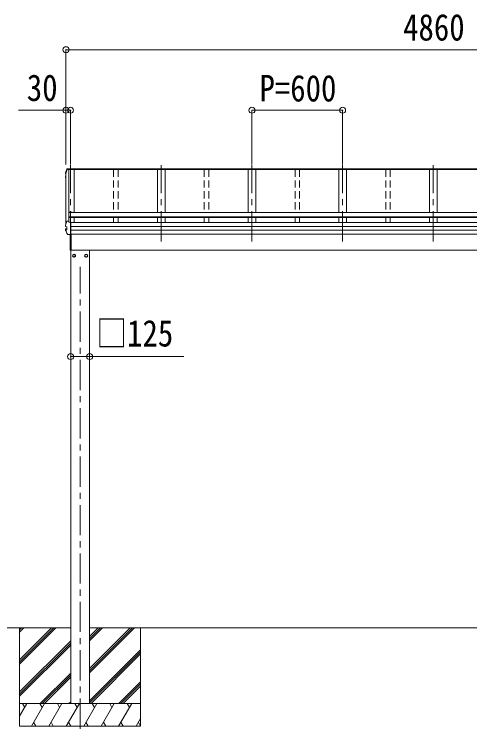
# Model space of a CAD drawing. Units: millimetres at full size, sheet at 1:40. Extents: x -11243 to 11243, y -7760 to 7760.
# Drawn here: x -7334 to -4321, y -4791 to -64 of the extents above; entities that cross this region are included whole.
import ezdxf
from ezdxf.enums import TextEntityAlignment as Align

# ---------------------------------------------------------------- set-up
doc = ezdxf.new("R2010")
doc.units = ezdxf.units.MM
doc.header["$LTSCALE"] = 40
doc.header["$PDMODE"] = 32
doc.header["$PDSIZE"] = 40
doc.linetypes.add('CHAIN1', pattern=[8, 5, -1, 1, -1])
doc.linetypes.add('DASHED1', pattern=[1.8, 1.2, -0.6])
doc.layers.add('0-3_ELV2', color=7, linetype='Continuous', lineweight=9)
doc.layers.add('0-6_OTH_LINE', color=6, linetype='Continuous', lineweight=9)
doc.styles.add('ＭＳ ゴシック', font='')
doc.styles.get('ＭＳ ゴシック').set_extended_font_data('MS Gothic')

msp = doc.modelspace()

# ---------------------------------------------------------------- linework, layer by layer
at = {"layer": '0-3_ELV2', "color": 6}
for p, q in [((-6991.76, -298.27), (-6991.76, -1057.27)), ((-6991.76, -698.27), (-7305.09, -698.27)), ((-6991.76, -698.27), (-6991.76, -1057.27)), ((-6961.76, -698.27), (-6961.76, -1057.27)), ((-5161.76, -698.27), (-5761.76, -698.27)), ((-5761.76, -698.27), (-5761.76, -1057.27)), ((-5161.76, -698.27), (-5161.76, -1057.27)), ((-6835.76, -2328.1), (-6960.76, -2328.1)), ((-6835.76, -2328.1), (-6212.28, -2328.1))]:
    msp.add_line(p, q, dxfattribs=at)
at = {"layer": '0-3_ELV2', "color": 4}
for p, q in [((-6989.25, -1095.14), (-6986.63, -1086.48)), ((-6983.76, -1085.19), (-6958.76, -1085.19)), ((-6983.76, -1085.2), (-6983.76, -1085.19)), ((-6983.76, -1085.19), (-6983.76, -1085.19)), ((-6958.76, -1089.54), (-6958.76, -1085.19)), ((-6994.07, -1117.12), (-6994.07, -1113.07)), ((-6994.03, -1112.76), (-6991.71, -1103.91)), ((-6993.02, -1118.39), (-6991.76, -1118.64)), ((-6991.76, -1117.11), (-6992.52, -1116.97)), ((-6991.76, -1116.77), (-6992.44, -1116.63)), ((-6991.76, -1113.82), (-6991.76, -1450.59)), ((-6991.71, -1103.91), (-6989.25, -1095.14)), ((-6936.76, -1090.45), (-6985.19, -1090.45)), ((-6972.73, -1090.3), (-6985.15, -1090.3)), ((-6985, -1088.81), (-6972.96, -1088.81)), ((-6972.96, -1087.72), (-6972.58, -1090.21)), ((-6972.96, -1088.81), (-6972.96, -1087.72)), ((-6958.76, -1087.72), (-6972.96, -1087.72)), ((-6972.96, -1088.81), (-6972.73, -1090.3)), ((-6972.73, -1090.3), (-6972.73, -1089.95)), ((-6972.66, -1090.45), (-6972.66, -1433.79)), ((-6961.76, -1090.21), (-6972.58, -1090.21)), ((-6972.06, -1090.45), (-6972.06, -1437.74)), ((-2161.76, -1089.54), (-6961.76, -1089.54)), ((-2161.76, -1090.44), (-6961.76, -1090.44)), ((-2164.76, -1087.27), (-6958.76, -1087.27)), ((-6936.76, -1090.36), (-6936.76, -1374.63)), ((-6386.76, -1090.36), (-6386.76, -1374.63)), ((-6336.76, -1090.36), (-6336.76, -1374.63)), ((-5786.71, -1090.36), (-5786.71, -1374.63)), ((-5736.71, -1090.36), (-5736.71, -1374.63)), ((-5186.76, -1090.36), (-5186.76, -1374.63)), ((-5136.76, -1090.36), (-5136.76, -1374.63)), ((-4586.76, -1090.36), (-4586.76, -1374.63)), ((-4536.76, -1090.36), (-4536.76, -1374.63)), ((-6994.17, -1142.15), (-6994.17, -1138.09)), ((-6991.76, -1140.62), (-6993.12, -1140.88)), ((-6991.76, -1142.14), (-6992.6, -1142.3)), ((-6991.76, -1136.52), (-6992.59, -1136.63)), ((-6992.59, -1136.63), (-6992.59, -1136.63)), ((-6973.86, -1374.6), (-6973.86, -1404.06)), ((-6971.86, -1404.06), (-6973.86, -1404.06)), ((-6951.86, -1372.6), (-6971.86, -1372.6)), ((-6971.86, -1408.65), (-6971.86, -1374.13)), ((-6951.86, -1374.13), (-6971.86, -1374.13)), ((-2151.66, -1374.76), (-6971.86, -1374.76)), ((-2151.66, -1403.79), (-6971.86, -1403.79)), ((-2151.66, -1405.54), (-6971.86, -1405.54)), ((-2151.66, -1408.65), (-6971.86, -1408.65)), ((-6951.86, -1372.6), (-6951.86, -1374.76)), ((-6936.76, -1406.6), (-6936.76, -1440.27)), ((-6386.76, -1408.65), (-6386.76, -1440.27)), ((-6336.76, -1408.65), (-6336.76, -1440.27)), ((-5786.71, -1408.65), (-5786.71, -1440.27)), ((-5736.71, -1408.65), (-5736.71, -1440.27)), ((-5186.76, -1408.65), (-5186.76, -1440.27)), ((-5136.76, -1408.65), (-5136.76, -1440.27)), ((-4586.76, -1408.65), (-4586.76, -1440.27)), ((-4536.76, -1408.65), (-4536.76, -1440.27)), ((-6994.07, -1467.17), (-6994.07, -1459.78)), ((-6985, -1431.47), (-6972.96, -1431.47)), ((-6972.73, -1432.96), (-6972.96, -1431.47)), ((-6972.73, -1432.96), (-6972.73, -1433.31)), ((-6972, -1438.09), (-6972.73, -1433.31)), ((-6972.02, -1438.09), (-6972.58, -1434.41)), ((-6972.58, -1438.09), (-6972.58, -1434.41)), ((-6958.76, -1520.51), (-6958.76, -1438.09)), ((-2164.76, -1440.27), (-6958.76, -1440.27)), ((-6994.17, -1492.21), (-6994.17, -1484.81)), ((-6993.12, -1483.54), (-6987.16, -1482.38)), ((-6992.59, -1490.92), (-6986.19, -1489.23)), ((-6992.59, -1490.92), (-6992.59, -1490.92)), ((-6992.45, -1468.64), (-6992.44, -1468.64)), ((-6986.19, -1469.41), (-6992.44, -1468.64)), ((-6986.76, -1469.54), (-6986.76, -1488.76)), ((-6986.19, -1469.41), (-6986.19, -1469.41)), ((-6986.19, -1489.23), (-6986.19, -1489.23)), ((-2164.76, -1466.79), (-6958.76, -1466.79)), ((-2164.76, -1467.68), (-6958.76, -1467.68)), ((-2164.76, -1490.91), (-6958.76, -1490.91)), ((-2164.76, -1492.83), (-6958.76, -1492.83)), ((-6958.76, -1520.51), (-6979.4, -1520.51)), ((-6963.76, -1624.7), (-6963.76, -1520.51)), ((-6963.26, -1625.1), (-6963.26, -1520.51)), ((-2164.76, -1517.87), (-6958.76, -1517.87)), ((-6956.76, -1517.87), (-6956.76, -1622.7)), ((-6963.26, -1625.1), (-6963.26, -1625.1)), ((-6963.26, -1625.1), (-6963.26, -1625.17)), ((-6961.76, -1622.7), (-6956.76, -1622.7)), ((-6961.76, -1625.2), (-6961.76, -1622.7)), ((-2281.05, -1624.1), (-6961.76, -1624.1)), ((-6960.76, -1624.1), (-6960.76, -4624.1)), ((-6835.76, -4624.1), (-6835.76, -1624.1)), ((-6929.66, -1660.85), (-6929.76, -1660.85)), ((-6929.66, -1661.35), (-6929.76, -1661.35)), ((-6866.85, -1660.85), (-6866.75, -1660.85)), ((-6866.85, -1661.35), (-6866.75, -1661.35))]:
    msp.add_line(p, q, dxfattribs=at)
at = {"layer": '0-3_ELV2', "color": 5, "linetype": 'CHAIN1'}
for p, q in [((-6961.71, -1566.1), (-6961.71, -1061.92)), ((-6361.76, -1566.1), (-6361.76, -1061.92)), ((-5761.76, -1566.1), (-5761.76, -1061.92)), ((-5161.76, -1566.1), (-5161.76, -1061.92)), ((-4561.76, -1566.1), (-4561.76, -1061.92)), ((-6898.26, -4790.62), (-6898.26, -1733.53))]:
    msp.add_line(p, q, dxfattribs=at)
at = {"layer": '0-3_ELV2', "color": 4, "linetype": 'DASHED1'}
for p, q in [((-6676.76, -1090.36), (-6676.76, -1374.76)), ((-6646.76, -1090.36), (-6646.76, -1374.76)), ((-6076.76, -1090.36), (-6076.76, -1374.76)), ((-6046.76, -1090.36), (-6046.76, -1374.76)), ((-5476.76, -1090.36), (-5476.76, -1374.76)), ((-5446.76, -1090.36), (-5446.76, -1374.76)), ((-4876.76, -1090.36), (-4876.76, -1374.76)), ((-4846.76, -1090.36), (-4846.76, -1374.76)), ((-6676.76, -1408.65), (-6676.76, -1440.27)), ((-6646.76, -1408.65), (-6646.76, -1440.27)), ((-6076.76, -1408.65), (-6076.76, -1440.27)), ((-6046.76, -1408.65), (-6046.76, -1440.27)), ((-5476.76, -1408.65), (-5476.76, -1440.27)), ((-5446.76, -1408.65), (-5446.76, -1440.27)), ((-4876.76, -1408.65), (-4876.76, -1440.27)), ((-4846.76, -1408.65), (-4846.76, -1440.27))]:
    msp.add_line(p, q, dxfattribs=at)
at = {"layer": '0-3_ELV2'}
for p, q in [((-6960.76, -4124.1), (-8321.86, -4124.1)), ((-7298.26, -4124.1), (-7298.26, -4774.1)), ((-7298.26, -4335.33), (-7087.03, -4124.1)), ((-7298.26, -4349.47), (-7072.88, -4124.1)), ((-7298.26, -4363.61), (-7058.74, -4124.1)), ((-7298.26, -4151.48), (-7270.87, -4124.1)), ((-7298.26, -4137.34), (-7285.02, -4124.1)), ((-2287.76, -4124.1), (-6835.76, -4124.1)), ((-6835.76, -4421.61), (-6538.24, -4124.1)), ((-6835.76, -4393.33), (-6566.53, -4124.1)), ((-6835.76, -4407.47), (-6552.38, -4124.1)), ((-6835.76, -4209.48), (-6750.37, -4124.1)), ((-6835.76, -4195.34), (-6764.52, -4124.1)), ((-6835.76, -4181.2), (-6778.66, -4124.1)), ((-6498.26, -4124.1), (-6498.26, -4774.1)), ((-7298.26, -4547.46), (-6960.76, -4209.96)), ((-7298.26, -4561.6), (-6960.76, -4224.11)), ((-7298.26, -4575.75), (-6960.76, -4238.25)), ((-6835.76, -4605.46), (-6498.26, -4267.96)), ((-6835.76, -4619.6), (-6498.26, -4282.11)), ((-6826.11, -4624.1), (-6498.26, -4296.25)), ((-7162.76, -4624.1), (-6960.76, -4422.1)), ((-7148.62, -4624.1), (-6960.76, -4436.24)), ((-7134.48, -4624.1), (-6960.76, -4450.38)), ((-6642.26, -4624.1), (-6498.26, -4480.09)), ((-6628.12, -4624.1), (-6498.26, -4494.24)), ((-6613.98, -4624.1), (-6498.26, -4508.38)), ((-6498.26, -4624.1), (-7298.26, -4624.1)), ((-7298.26, -4707.93), (-7249.85, -4624.1)), ((-7264.86, -4650.08), (-7279.86, -4624.1)), ((-7220.99, -4774.1), (-7134.39, -4624.1)), ((-7149.39, -4650.09), (-7164.39, -4624.1)), ((-7105.52, -4774.1), (-7018.92, -4624.1)), ((-7033.92, -4650.08), (-7048.92, -4624.1)), ((-6990.05, -4774.1), (-6903.45, -4624.1)), ((-6972.35, -4624.1), (-6960.76, -4612.51)), ((-6918.45, -4650.08), (-6933.45, -4624.1)), ((-6874.58, -4774.1), (-6787.98, -4624.1)), ((-6802.98, -4650.08), (-6817.98, -4624.1)), ((-6759.11, -4774.1), (-6672.51, -4624.1)), ((-6702.51, -4624.1), (-6687.51, -4650.08)), ((-6643.64, -4774.1), (-6557.04, -4624.1)), ((-6572.04, -4650.08), (-6587.04, -4624.1)), ((-6528.17, -4774.1), (-6498.26, -4722.29)), ((-7298.26, -4774.1), (-6498.26, -4774.1)), ((-7205.99, -4748.12), (-7190.99, -4774.1)), ((-7090.52, -4748.12), (-7075.52, -4774.1)), ((-6975.05, -4748.12), (-6960.05, -4774.1)), ((-6859.58, -4748.12), (-6844.58, -4774.1)), ((-6744.11, -4748.12), (-6729.11, -4774.1)), ((-6628.64, -4748.12), (-6613.64, -4774.1)), ((-6513.17, -4748.12), (-6498.26, -4773.95))]:
    msp.add_line(p, q, dxfattribs=at)
at = {"layer": '0-3_ELV2', "color": 4}
for points in [[(-6986.62, -1086.46), (-6986.5, -1086.17), (-6986.32, -1085.91), (-6986.11, -1085.68), (-6985.85, -1085.5), (-6985.58, -1085.37), (-6985.31, -1085.29), (-6985.07, -1085.25), (-6984.84, -1085.22), (-6984.59, -1085.21), (-6984.3, -1085.2), (-6983.99, -1085.19), (-6983.68, -1085.19)], [(-6994.03, -1112.76), (-6994.07, -1113.02), (-6994.07, -1113.07)], [(-6958.76, -1089.22), (-6961.76, -1089.22), (-6961.76, -1090.22)], [(-6991.76, -1148.35), (-6992.68, -1146.12), (-6994.08, -1142.63)], [(-6994.03, -1459.47), (-6994.07, -1459.73), (-6994.07, -1459.78)], [(-6958.76, -1438.09), (-6972.96, -1438.09), (-6972.96, -1431.47)], [(-6994.06, -1492.7), (-6994.14, -1492.54), (-6994.18, -1492.37), (-6994.17, -1492.19)], [(-6994.08, -1492.69), (-6991.22, -1499.5), (-6988.28, -1506.24), (-6985.24, -1512.88), (-6982.12, -1519.45)], [(-6994.07, -1467.21), (-6994.07, -1467.11), (-6994.03, -1466.86)], [(-6992.53, -1468.62), (-6992.81, -1468.55), (-6993.05, -1468.47), (-6993.28, -1468.38), (-6993.56, -1468.2), (-6993.82, -1467.93), (-6994, -1467.59), (-6994.05, -1467.21)], [(-6993.27, -1492.9), (-6993.37, -1492.57), (-6993.39, -1492.22), (-6993.35, -1491.86), (-6993.23, -1491.53), (-6993.06, -1491.24), (-6992.84, -1491.04), (-6992.59, -1490.92)], [(-6992.45, -1468.64), (-6992.67, -1468.57), (-6992.88, -1468.42), (-6993.04, -1468.2), (-6993.17, -1467.93), (-6993.23, -1467.62), (-6993.24, -1467.29), (-6993.19, -1466.96)], [(-6986.76, -1469.54), (-6986.77, -1469.43), (-6986.81, -1469.34)], [(-6986.19, -1469.41), (-6986.1, -1469.44), (-6986.03, -1469.49), (-6985.97, -1469.57), (-6985.92, -1469.66), (-6985.89, -1469.77), (-6985.88, -1469.89)], [(-6986.19, -1489.23), (-6986.1, -1489.19), (-6986.03, -1489.13), (-6985.97, -1489.04), (-6985.92, -1488.94), (-6985.89, -1488.83), (-6985.88, -1488.71)], [(-6979.42, -1520.51), (-6979.8, -1520.51), (-6980.16, -1520.5), (-6980.47, -1520.48), (-6980.75, -1520.44), (-6981.05, -1520.37), (-6981.39, -1520.23), (-6981.69, -1520.01), (-6981.96, -1519.73), (-6982.13, -1519.4)], [(-6963.26, -1625.17), (-6963.26, -1625.2), (-6963.26, -1625.2)], [(-6963.26, -1625.2), (-6963.26, -1625.2), (-6961.76, -1625.2)]]:
    msp.add_lwpolyline(points, dxfattribs=at)
for points in [[(-6938.26, -1651.29), (-6946.76, -1656.19), (-6946.76, -1666.01), (-6938.26, -1670.92), (-6929.76, -1666.01), (-6929.76, -1656.19)], [(-6858.26, -1651.29), (-6849.76, -1656.19), (-6849.76, -1666.01), (-6858.26, -1670.92), (-6866.76, -1666.01), (-6866.76, -1656.19)]]:
    msp.add_lwpolyline(points, close=True, dxfattribs=at)
for centre, radius in [((-6938.26, -1661.1), 10), ((-6938.26, -1661.1), 8.5), ((-6858.26, -1661.1), 10), ((-6858.26, -1661.1), 8.5)]:
    msp.add_circle(centre, radius, dxfattribs=at)
for centre, radius, start, end in [((-6992.77, -1117.12), 1.3, 166.2046, 259.10358), ((-6508.75, -1236.47), 499.82, 162.96047, 166.14879), ((-6508.74, -1236.47), 498.32, 162.94349, 166.12469), ((-6985, -1090.51), 1.7, 89.95676, 162.90929), ((-6992.87, -1138.09), 1.3, 100.9005, 179.9623), ((-6992.87, -1142.15), 1.3, 100.8868, 201.66215), ((-6529.43, -957.59), 498.64, 201.74241, 202.00165), ((-6529.43, -957.24), 498.64, 201.78246, 202.00165), ((-6971.86, -1374.6), 2, 90, 180), ((-6508.75, -1579.13), 499.82, 162.96047, 166.14879), ((-6985, -1433.17), 1.7, 89.95676, 162.90929), ((-6992.87, -1484.81), 1.3, 100.9005, 179.9623), ((-6987.25, -1481.89), 0.499, 280.91518, 359.94761), ((-6963.26, -1624.7), 0.5, 180, 269.5), ((-6951.11, -1610.03), 12.15, 179.0404, 180.9596), ((-6938.26, -1661.1), 8.6, 111.25399, 128.74601), ((-6938.26, -1661.1), 8.6, 51.25399, 68.74601), ((-6858.26, -1661.1), 8.6, 111.25399, 128.74601), ((-6858.26, -1661.1), 8.6, 51.25399, 68.74601), ((-6938.26, -1661.1), 8.6, 171.25399, 188.74601), ((-6938.26, -1661.1), 8.6, 231.25399, 248.74601), ((-6938.26, -1661.1), 8.6, 291.25399, 308.74601), ((-6938.26, -1661.1), 8.6, 1.66581, 8.74601), ((-6938.26, -1661.1), 8.6, 351.25399, 358.33419), ((-6858.26, -1661.1), 8.6, 171.25399, 178.33419), ((-6858.26, -1661.1), 8.6, 181.66581, 188.74601), ((-6858.26, -1661.1), 8.6, 231.25399, 248.74601), ((-6858.26, -1661.1), 8.6, 291.25399, 308.74601), ((-6858.26, -1661.1), 8.6, 351.25399, 8.74601)]:
    msp.add_arc(centre, radius, start, end, dxfattribs=at)
at = {"layer": '0-3_ELV2', "color": 6}
for p in [(-6991.76, -298.27), (-6991.76, -698.27), (-6961.76, -698.27), (-5761.76, -698.27), (-5161.76, -698.27), (-6960.76, -2328.1), (-6835.76, -2328.1)]:
    msp.add_point(p, dxfattribs=at)
at = {"layer": '0-6_OTH_LINE'}
for p, q in [((-6991.76, -298.27), (-2131.76, -298.27)), ((-6961.76, -698.27), (-6991.76, -698.27))]:
    msp.add_line(p, q, dxfattribs=at)

# ---------------------------------------------------------------- texts
at = {"layer": '0-3_ELV2', "style": 'ＭＳ ゴシック', "width": 0.85}
for s, p in [('4860', (-4761.76, -290.27)), ('30', (-7250.92, -690.18)), ('P=600', (-5711.76, -693.27)), ('□125', (-6791.84, -2314.72))]:
    msp.add_text(s, height=176, dxfattribs=at).set_placement(p, align=Align.BOTTOM_LEFT)

doc.saveas('drawing.dxf')
